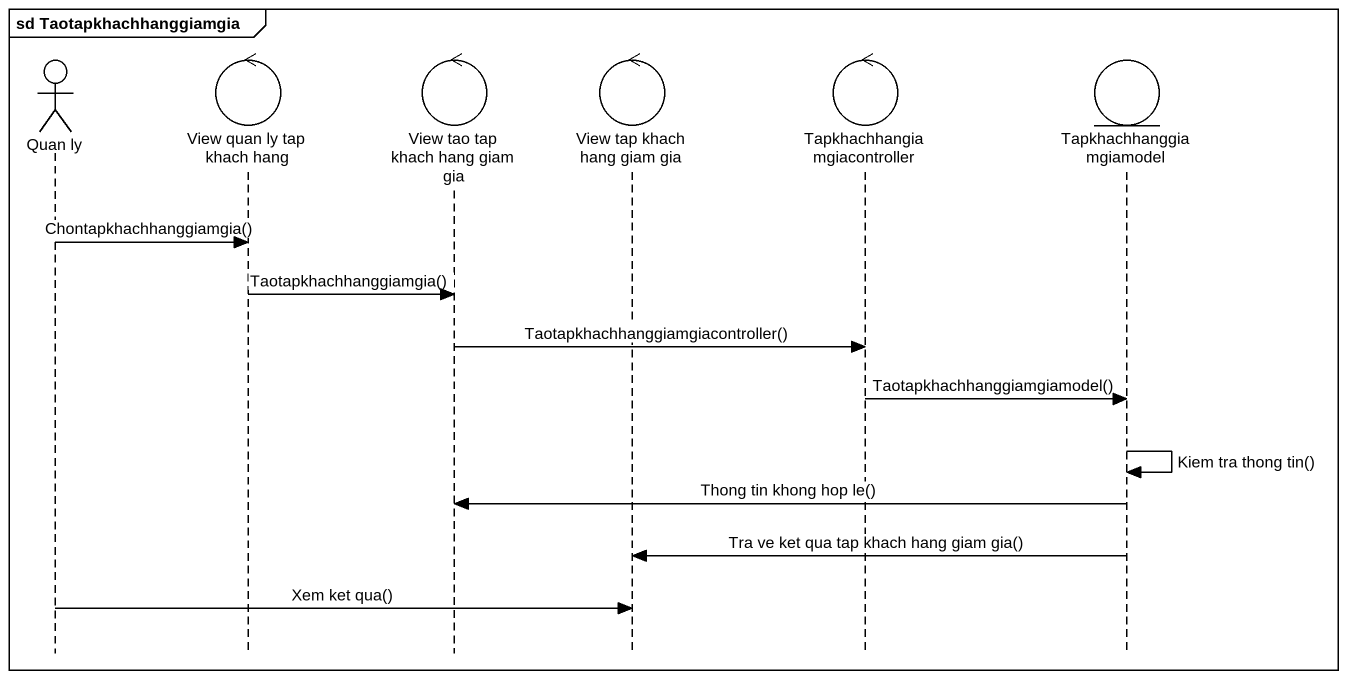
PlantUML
@startuml
mainframe sd Taotapkhachhanggiamgia
hide footbox
actor "Quan ly" as Quan_ly
control "View quan ly tap khach hang" as View_quan_ly_tap_khach_hang
control "View tao tap khach hang giam gia" as View_tao_tap_khach_hang
control "View tap khach hang giam gia" as View_tap_khach_hang_giam_gia
control Tapkhachhangiamgiacontroller
entity Tapkhachhanggiamgiamodel

Quan_ly -> View_quan_ly_tap_khach_hang : Chontapkhachhanggiamgia()
View_quan_ly_tap_khach_hang -> View_tao_tap_khach_hang : Taotapkhachhanggiamgia()
View_tao_tap_khach_hang -> Tapkhachhangiamgiacontroller : Taotapkhachhanggiamgiacontroller()
Tapkhachhangiamgiacontroller -> Tapkhachhanggiamgiamodel : Taotapkhachhanggiamgiamodel()
Tapkhachhanggiamgiamodel -> Tapkhachhanggiamgiamodel : Kiem tra thong tin()
Tapkhachhanggiamgiamodel -> View_tao_tap_khach_hang : Thong tin khong hop le()
Tapkhachhanggiamgiamodel -> View_tap_khach_hang_giam_gia : Tra ve ket qua tap khach hang giam gia()
Quan_ly -> View_tap_khach_hang_giam_gia : Xem ket qua()
@enduml
